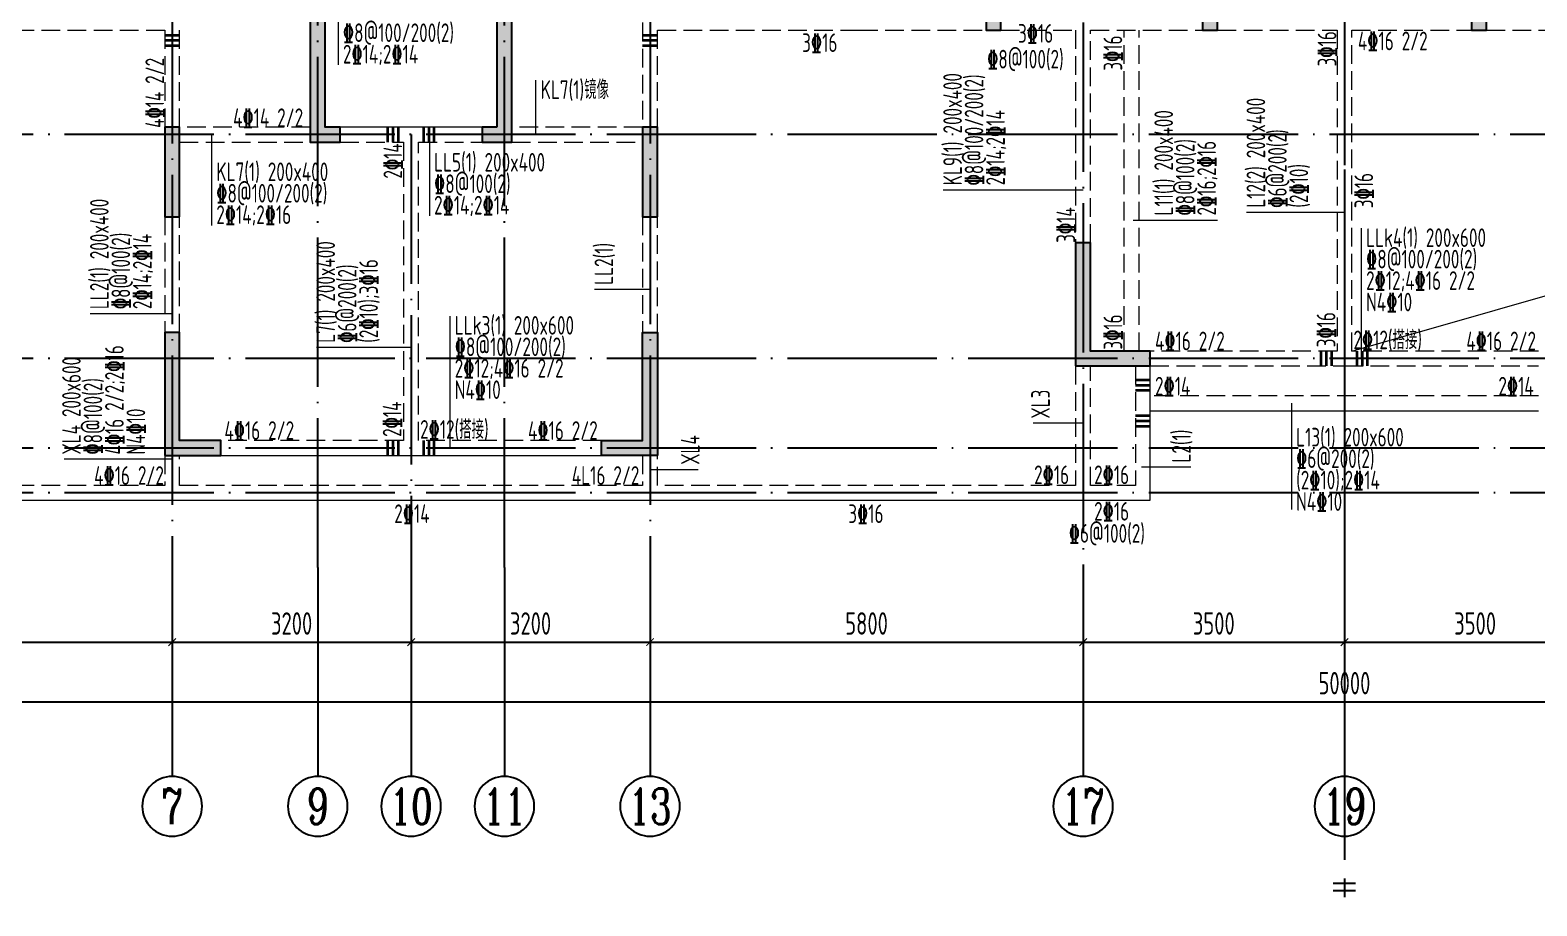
# Model space of a CAD drawing. Extents: x -668857 to 154266, y -275694 to 291306.
# Drawn here: x -102201 to -82022, y -85647 to -73913 of the extents above; entities that cross this region are included whole.
import ezdxf
from ezdxf.enums import TextEntityAlignment as Align

# ---------------------------------------------------------------- set-up
doc = ezdxf.new("R2010")
doc.units = 0
doc.header["$LTSCALE"] = 1000
for name, pattern in [('CENTER', [2, 1.25, -0.25, 0.25, -0.25]), ('DASH', [0.35, 0.25, -0.1]), ('DOTE', [2.42, 2, -0.2, 0.02, -0.2])]:
    doc.linetypes.add(name, pattern=pattern)
doc.layers.get('0').update_dxf_attribs({"linetype": 'CONTINUOUS'})
doc.layers.get('DEFPOINTS').update_dxf_attribs({"linetype": 'CONTINUOUS'})
for name, color, linetype in [('A-AXIS', 1, 'CONTINUOUS'), ('A-DOTE', 10, 'DOTE'), ('AXIS_NUM', 7, 'CONTINUOUS'), ('S-L主梁线', 4, 'DASH'), ('S-L梁编号', 6, 'CONTINUOUS'), ('S-L梁配筋', 7, 'CONTINUOUS'), ('S-Q墙填充', 252, 'CONTINUOUS'), ('S-Q墙实线', 6, 'CONTINUOUS'), ('S-Y一般标注', 3, 'CONTINUOUS'), ('THIN', 7, 'CONTINUOUS')]:
    doc.layers.add(name, color=color, linetype=linetype)
doc.layers.add('梁附加箍筋', color=1, linetype='CONTINUOUS', lineweight=35)
doc.styles.add('TSSD_Axis', font='complex.shx', dxfattribs={"width": 0.7, "bigfont": 'hztxt.shx'})
doc.styles.add('TSSD_DIMENSION', font='Tssdeng.shx', dxfattribs={"width": 0.7, "bigfont": 'tssdchn.shx'})
doc.styles.add('TSSD_REIN', font='tssdeng.shx', dxfattribs={"width": 0.7, "height": 300, "bigfont": 'tssdchn.shx'})
doc.dimstyles.new('TSSD_100_100', dxfattribs={"dimtxt": 300, "dimasz": 100, "dimexe": 100, "dimexo": 250, "dimgap": 100, "dimtad": 1, "dimdec": 0, "dimzin": 0, "dimdsep": 46, "dimtxsty": 'TSSD_DIMENSION', "dimblk": 'ARCHTICK', "dimcen": 0, "dimdle": 100, "dimclrt": 7, "dimadec": 0, "dimazin": 0, "dimtfac": 1, "dimtdec": 0, "dimtix": 1, "dimtmove": 2, "dimatfit": 3, "dimldrblk": 'ARCHTICK', "dimfxl": 0, "dimtolj": 1, "dimtzin": 0, "dimarcsym": 0})

# ---------------------------------------------------------------- blocks, each defined once
blk = doc.blocks.new('_ArchTick')
at = {"color": 0, "linetype": 'ByBlock', "const_width": 0.15}
blk.add_lwpolyline([(-0.5, -0.5), (0.5, 0.5)], dxfattribs=at)
blk = doc.blocks.new('*D188')
at = {"layer": 'DEFPOINTS', "color": 0}
for p in [(8100, 3600), (13900, 3600), (13900, 2600)]:
    blk.add_point(p, dxfattribs=at)
at = {"layer": 'S-Y一般标注', "color": 0, "lineweight": -2}
for p, q in [((8100, 3350), (8100, 2500)), ((13900, 3350), (13900, 2500)), ((8000, 2600), (14000, 2600))]:
    blk.add_line(p, q, dxfattribs=at)
at = {"layer": 'S-Y一般标注', "color": 0, "lineweight": -2, "xscale": 100, "yscale": 100, "zscale": 100, "rotation": 180}
blk.add_blockref('_ArchTick', (8100, 2600), dxfattribs=at)
at = {"layer": 'S-Y一般标注', "color": 0, "lineweight": -2, "xscale": 100, "yscale": 100, "zscale": 100}
blk.add_blockref('_ArchTick', (13900, 2600), dxfattribs=at)
at = {"layer": 'S-Y一般标注', "color": 7, "insert": (11000, 2850), "char_height": 300, "attachment_point": 5, "style": 'TSSD_DIMENSION'}
blk.add_mtext('\\A1;5800', dxfattribs=at)
blk = doc.blocks.new('ts_axno')
at = {"color": 0, "linetype": 'ByBlock', "lineweight": -2}
blk.add_circle((0, 0), 0.5, dxfattribs=at)
at = {"color": 0, "linetype": 'ByBlock', "lineweight": -2, "style": 'TSSD_Axis', "width": 0.7}
blk.add_attdef('A', text='', height=0.6, dxfattribs=at).set_placement((0, 0), align=Align.MIDDLE_CENTER)
blk = doc.blocks.new('*D189')
at = {"layer": 'DEFPOINTS', "color": 0}
for p in [(17100, 3600), (20300, 3600), (20300, 2600)]:
    blk.add_point(p, dxfattribs=at)
at = {"layer": 'S-Y一般标注', "color": 0, "lineweight": -2}
for p, q in [((17100, 3350), (17100, 2500)), ((20300, 3350), (20300, 2500)), ((17000, 2600), (20400, 2600))]:
    blk.add_line(p, q, dxfattribs=at)
at = {"layer": 'S-Y一般标注', "color": 0, "lineweight": -2, "xscale": 100, "yscale": 100, "zscale": 100, "rotation": 180}
blk.add_blockref('_ArchTick', (17100, 2600), dxfattribs=at)
at = {"layer": 'S-Y一般标注', "color": 0, "lineweight": -2, "xscale": 100, "yscale": 100, "zscale": 100}
blk.add_blockref('_ArchTick', (20300, 2600), dxfattribs=at)
at = {"layer": 'S-Y一般标注', "color": 7, "insert": (18700, 2850), "char_height": 300, "attachment_point": 5, "style": 'TSSD_DIMENSION'}
blk.add_mtext('\\A1;3200', dxfattribs=at)
blk = doc.blocks.new('*D190')
at = {"layer": 'DEFPOINTS', "color": 0}
for p in [(20300, 3600), (26100, 3600), (26100, 2600)]:
    blk.add_point(p, dxfattribs=at)
at = {"layer": 'S-Y一般标注', "color": 0, "lineweight": -2}
for p, q in [((20300, 3350), (20300, 2500)), ((26100, 3350), (26100, 2500)), ((20200, 2600), (26200, 2600))]:
    blk.add_line(p, q, dxfattribs=at)
at = {"layer": 'S-Y一般标注', "color": 0, "lineweight": -2, "xscale": 100, "yscale": 100, "zscale": 100, "rotation": 180}
blk.add_blockref('_ArchTick', (20300, 2600), dxfattribs=at)
at = {"layer": 'S-Y一般标注', "color": 0, "lineweight": -2, "xscale": 100, "yscale": 100, "zscale": 100}
blk.add_blockref('_ArchTick', (26100, 2600), dxfattribs=at)
at = {"layer": 'S-Y一般标注', "color": 7, "insert": (23200, 2850), "char_height": 300, "attachment_point": 5, "style": 'TSSD_DIMENSION'}
blk.add_mtext('\\A1;5800', dxfattribs=at)
blk = doc.blocks.new('*D191')
at = {"layer": 'DEFPOINTS', "color": 0}
for p in [(26100, 3600), (29600, 3600), (29600, 2600)]:
    blk.add_point(p, dxfattribs=at)
at = {"layer": 'S-Y一般标注', "color": 0, "lineweight": -2}
for p, q in [((26100, 3350), (26100, 2500)), ((29600, 3350), (29600, 2500)), ((26000, 2600), (29700, 2600))]:
    blk.add_line(p, q, dxfattribs=at)
at = {"layer": 'S-Y一般标注', "color": 0, "lineweight": -2, "xscale": 100, "yscale": 100, "zscale": 100, "rotation": 180}
blk.add_blockref('_ArchTick', (26100, 2600), dxfattribs=at)
at = {"layer": 'S-Y一般标注', "color": 0, "lineweight": -2, "xscale": 100, "yscale": 100, "zscale": 100}
blk.add_blockref('_ArchTick', (29600, 2600), dxfattribs=at)
at = {"layer": 'S-Y一般标注', "color": 7, "insert": (27850, 2850), "char_height": 300, "attachment_point": 5, "style": 'TSSD_DIMENSION'}
blk.add_mtext('\\A1;3500', dxfattribs=at)
blk = doc.blocks.new('*D196')
at = {"layer": 'DEFPOINTS', "color": 0}
for p in [(4600, 3600), (54600, 3600), (54600, 1800)]:
    blk.add_point(p, dxfattribs=at)
at = {"layer": 'S-Y一般标注', "color": 0, "lineweight": -2}
for p, q in [((4600, 3350), (4600, 1700)), ((54600, 3350), (54600, 1700)), ((4500, 1800), (54700, 1800))]:
    blk.add_line(p, q, dxfattribs=at)
at = {"layer": 'S-Y一般标注', "color": 0, "lineweight": -2, "xscale": 100, "yscale": 100, "zscale": 100, "rotation": 180}
blk.add_blockref('_ArchTick', (4600, 1800), dxfattribs=at)
at = {"layer": 'S-Y一般标注', "color": 0, "lineweight": -2, "xscale": 100, "yscale": 100, "zscale": 100}
blk.add_blockref('_ArchTick', (54600, 1800), dxfattribs=at)
at = {"layer": 'S-Y一般标注', "color": 7, "insert": (29600, 2050), "char_height": 300, "attachment_point": 5, "style": 'TSSD_DIMENSION'}
blk.add_mtext('\\A1;50000', dxfattribs=at)
blk = doc.blocks.new('*D197')
at = {"layer": 'DEFPOINTS', "color": 0}
for p in [(13900, 3600), (17100, 3600), (17100, 2600)]:
    blk.add_point(p, dxfattribs=at)
at = {"layer": 'S-Y一般标注', "color": 0, "lineweight": -2}
for p, q in [((13900, 3350), (13900, 2500)), ((17100, 3350), (17100, 2500)), ((13800, 2600), (17200, 2600))]:
    blk.add_line(p, q, dxfattribs=at)
at = {"layer": 'S-Y一般标注', "color": 0, "lineweight": -2, "xscale": 100, "yscale": 100, "zscale": 100, "rotation": 180}
blk.add_blockref('_ArchTick', (13900, 2600), dxfattribs=at)
at = {"layer": 'S-Y一般标注', "color": 0, "lineweight": -2, "xscale": 100, "yscale": 100, "zscale": 100}
blk.add_blockref('_ArchTick', (17100, 2600), dxfattribs=at)
at = {"layer": 'S-Y一般标注', "color": 7, "insert": (15500, 2850), "char_height": 300, "attachment_point": 5, "style": 'TSSD_DIMENSION'}
blk.add_mtext('\\A1;3200', dxfattribs=at)
blk = doc.blocks.new('*D199')
at = {"layer": 'DEFPOINTS', "color": 0}
for p in [(29600, 3600), (33100, 3600), (33100, 2600)]:
    blk.add_point(p, dxfattribs=at)
at = {"layer": 'S-Y一般标注', "color": 0, "lineweight": -2}
for p, q in [((29600, 3350), (29600, 2500)), ((33100, 3350), (33100, 2500)), ((29500, 2600), (33200, 2600))]:
    blk.add_line(p, q, dxfattribs=at)
at = {"layer": 'S-Y一般标注', "color": 0, "lineweight": -2, "xscale": 100, "yscale": 100, "zscale": 100, "rotation": 180}
blk.add_blockref('_ArchTick', (29600, 2600), dxfattribs=at)
at = {"layer": 'S-Y一般标注', "color": 0, "lineweight": -2, "xscale": 100, "yscale": 100, "zscale": 100}
blk.add_blockref('_ArchTick', (33100, 2600), dxfattribs=at)
at = {"layer": 'S-Y一般标注', "color": 7, "insert": (31350, 2850), "char_height": 300, "attachment_point": 5, "style": 'TSSD_DIMENSION'}
blk.add_mtext('\\A1;3500', dxfattribs=at)
blk = doc.blocks.new('20210807.15312078')
at = {"layer": 'S-Q墙填充'}
h = blk.add_hatch(color=252, dxfattribs=at)
h.dxf.hatch_style = 1
h.paths.add_polyline_path([(81216, 65940), (81216, 63140), (81416, 63140), (81416, 66140), (80866, 66140), (80866, 65940)])
h = blk.add_hatch(color=252, dxfattribs=at)
h.dxf.hatch_style = 1
h.paths.add_polyline_path([(84116, 66140), (84116, 63140), (84316, 63140), (84316, 65940), (84616, 65940), (84616, 66140)])
h = blk.add_hatch(color=252, dxfattribs=at)
h.dxf.hatch_style = 1
h.paths.add_polyline_path([(87716, 65940), (87716, 63140), (87916, 63140), (87916, 66140), (87416, 66140), (87416, 65940)])
h = blk.add_hatch(color=252, dxfattribs=at)
h.dxf.hatch_style = 1
h.paths.add_polyline_path([(72366, 63940), (71716, 63940), (71716, 63740), (72166, 63740), (72166, 61640), (72566, 61640), (72566, 61840), (72366, 61840)])
h = blk.add_hatch(color=252, dxfattribs=at)
h.dxf.hatch_style = 1
h.paths.add_polyline_path([(74666, 61840), (74466, 61840), (74466, 61640), (74866, 61640), (74866, 63740), (75316, 63740), (75316, 63940), (74666, 63940)])
h = blk.add_hatch(color=252, dxfattribs=at)
h.dxf.hatch_style = 1
h.paths.add_polyline_path([(70416, 60640), (70416, 61840), (70216, 61840), (70216, 60640)])
h = blk.add_hatch(color=252, dxfattribs=at)
h.dxf.hatch_style = 1
h.paths.add_polyline_path([(76816, 60640), (76816, 61840), (76616, 61840), (76616, 60640)])
h = blk.add_hatch(color=252, dxfattribs=at)
h.dxf.hatch_style = 1
h.paths.add_polyline_path([(82416, 58640), (83316, 58640), (83416, 58640), (83416, 58840), (83316, 58840), (82616, 58840), (82616, 60290), (82416, 60290)])
h = blk.add_hatch(color=252, dxfattribs=at)
h.dxf.hatch_style = 1
h.paths.add_polyline_path([(70216, 57440), (70966, 57440), (70966, 57640), (70416, 57640), (70416, 59090), (70216, 59090)])
h = blk.add_hatch(color=252, dxfattribs=at)
h.dxf.hatch_style = 1
h.paths.add_polyline_path([(76816, 57440), (76066, 57440), (76066, 57640), (76616, 57640), (76616, 58740), (76616, 59090), (76816, 59090), (76816, 58740)])
at = {"layer": 'S-L主梁线', "linetype": 'DASH', "lineweight": 18}
for p, q in [((70416, 61840), (70416, 63240)), ((76616, 63240), (76616, 61840)), ((67516, 63140), (70216, 63140)), ((70216, 63140), (70216, 61840)), ((76816, 63140), (79516, 63140)), ((76816, 61840), (76816, 63140)), ((79516, 63140), (81216, 63140)), ((81416, 63140), (82416, 63140)), ((82416, 63140), (82416, 60290)), ((82616, 63140), (84116, 63140)), ((82616, 60290), (82616, 63140)), ((84316, 63140), (85916, 63140)), ((85916, 63140), (85916, 58840)), ((86116, 58840), (86116, 63140)), ((86116, 63140), (87716, 63140)), ((87916, 63140), (89416, 63140)), ((72166, 61840), (70416, 61840)), ((76616, 61840), (74866, 61840)), ((70416, 61640), (72166, 61640)), ((72566, 61640), (73416, 61640)), ((73416, 61640), (73416, 57640)), ((73616, 57640), (73616, 61640)), ((73616, 61640), (74466, 61640)), ((74866, 61640), (76616, 61640)), ((70216, 60640), (70216, 59090)), ((70416, 59090), (70416, 60640)), ((76616, 60640), (76616, 59090)), ((76816, 59090), (76816, 60640)), ((85916, 58840), (83416, 58840)), ((88616, 58840), (86116, 58840)), ((82416, 58640), (82416, 57040)), ((82616, 57040), (82616, 58640)), ((83216, 58640), (83216, 57040)), ((83416, 58640), (86016, 58640)), ((86016, 58640), (88616, 58640)), ((88616, 58240), (83416, 58240)), ((73416, 57640), (70966, 57640)), ((76066, 57640), (73616, 57640)), ((70216, 57440), (70216, 57040)), ((70416, 57040), (70416, 57440)), ((76616, 57440), (76616, 57040)), ((76816, 57040), (76816, 57440)), ((70216, 57040), (64616, 57040)), ((76616, 57040), (70416, 57040)), ((82416, 57040), (76816, 57040)), ((83216, 57040), (82616, 57040))]:
    blk.add_line(p, q, dxfattribs=at)
at = {"layer": 'S-L主梁线', "linetype": 'ByBlock', "lineweight": 18}
for p, q in [((73516, 61840), (72566, 61840)), ((74466, 61840), (73516, 61840)), ((83416, 56840), (83416, 58640)), ((83416, 58040), (88616, 58040)), ((70966, 57440), (73516, 57440)), ((73516, 57440), (76066, 57440)), ((64516, 56840), (82516, 56840)), ((82516, 56840), (83416, 56840))]:
    blk.add_line(p, q, dxfattribs=at)
at = {"layer": 'S-L主梁线', "linetype": 'DASH', "lineweight": 18}
for points in [[(83066, 58840), (83066, 63140)], [(83266, 58840), (83266, 63140)]]:
    blk.add_lwpolyline(points, dxfattribs=at)
at = {"layer": 'S-Q墙实线'}
for points in [[(81216, 65940), (81216, 63140), (81416, 63140), (81416, 66140), (80866, 66140), (80866, 65940)], [(84116, 66140), (84116, 63140), (84316, 63140), (84316, 65940), (84616, 65940), (84616, 66140)], [(87716, 65940), (87716, 63140), (87916, 63140), (87916, 66140), (87416, 66140), (87416, 65940)], [(72366, 63940), (71716, 63940), (71716, 63740), (72166, 63740), (72166, 61640), (72566, 61640), (72566, 61840), (72366, 61840)], [(74666, 61840), (74466, 61840), (74466, 61640), (74866, 61640), (74866, 63740), (75316, 63740), (75316, 63940), (74666, 63940)], [(70416, 60640), (70416, 61840), (70216, 61840), (70216, 60640)], [(76816, 60640), (76816, 61840), (76616, 61840), (76616, 60640)], [(82416, 58640), (83316, 58640), (83416, 58640), (83416, 58840), (83316, 58840), (82616, 58840), (82616, 60290), (82416, 60290)], [(70216, 57440), (70966, 57440), (70966, 57640), (70416, 57640), (70416, 59090), (70216, 59090)], [(76816, 57440), (76066, 57440), (76066, 57640), (76616, 57640), (76616, 58740), (76616, 59090), (76816, 59090), (76816, 58740)]]:
    blk.add_lwpolyline(points, close=True, dxfattribs=at)
blk = doc.blocks.new('20210726.16395156')
at = {"layer": 'A-AXIS'}
for p, q in [((13900, 3600), (13900, 800)), ((15850, 3600), (15850, 800)), ((17100, 3600), (17100, 800)), ((18350, 3600.1), (18350, 800.1)), ((20300, 3600), (20300, 800)), ((26100, 3600), (26100, 800)), ((29600, 3600), (29600, 800))]:
    blk.add_line(p, q, dxfattribs=at)
at = {"layer": 'A-DOTE'}
for p, q in [((29600, 18249.9), (29600, 3600)), ((13900.2, 13700), (13900, 3600)), ((20299.8, 13700), (20300, 3600)), ((15850, 3600), (15850, 11500)), ((18350, 3600.1), (18350, 11500)), ((26100, 10900), (26100, 3600)), ((55600, 9400), (3600, 9400)), ((17100, 9400), (17100, 3600)), ((55600, 6400), (3600, 6400)), ((55600, 5200), (3600, 5200)), ((55600, 4600), (3600, 4600))]:
    blk.add_line(p, q, dxfattribs=at)
at = {"layer": 'A-AXIS'}
ref = blk.add_blockref('ts_axno', (13900, 400), dxfattribs=dict(at, xscale=-800, yscale=800, zscale=800, rotation=180))
ref.add_attrib('5', '7', dxfattribs={"layer": 'AXIS_NUM', "height": 480, "style": 'TSSD_Axis', "width": 0.7}).set_placement((13900, 400), align=Align.MIDDLE_CENTER)
ref = blk.add_blockref('ts_axno', (15850, 400), dxfattribs=dict(at, xscale=-800, yscale=800, zscale=800, rotation=180))
ref.add_attrib('5', '9', dxfattribs={"layer": 'AXIS_NUM', "height": 480, "style": 'TSSD_Axis', "width": 0.7}).set_placement((15850, 400), align=Align.MIDDLE_CENTER)
ref = blk.add_blockref('ts_axno', (17100, 400), dxfattribs=dict(at, xscale=-800, yscale=800, zscale=800, rotation=180))
ref.add_attrib('8', '10', dxfattribs={"layer": 'AXIS_NUM', "height": 480, "style": 'TSSD_Axis', "width": 0.7}).set_placement((17100, 400), align=Align.MIDDLE_CENTER)
ref = blk.add_blockref('ts_axno', (18350, 400.1), dxfattribs=dict(at, xscale=-800, yscale=800, zscale=800, rotation=180))
ref.add_attrib('5', '11', dxfattribs={"layer": 'AXIS_NUM', "height": 480, "style": 'TSSD_Axis', "width": 0.7}).set_placement((18350, 400.1), align=Align.MIDDLE_CENTER)
ref = blk.add_blockref('ts_axno', (20300, 400), dxfattribs=dict(at, xscale=-800, yscale=800, zscale=800, rotation=180))
ref.add_attrib('8', '13', dxfattribs={"layer": 'AXIS_NUM', "height": 480, "style": 'TSSD_Axis', "width": 0.7}).set_placement((20300, 400), align=Align.MIDDLE_CENTER)
ref = blk.add_blockref('ts_axno', (26100, 400), dxfattribs=dict(at, xscale=-800, yscale=800, zscale=800, rotation=180))
ref.add_attrib('10', '17', dxfattribs={"layer": 'AXIS_NUM', "height": 480, "style": 'TSSD_Axis', "width": 0.7}).set_placement((26100, 400), align=Align.MIDDLE_CENTER)
ref = blk.add_blockref('ts_axno', (29600, 400), dxfattribs=dict(at, xscale=-800, yscale=800, zscale=800, rotation=180))
ref.add_attrib('13', '19', dxfattribs={"layer": 'AXIS_NUM', "height": 480, "style": 'TSSD_Axis', "width": 0.7}).set_placement((29600, 400), align=Align.MIDDLE_CENTER)
at = {"layer": 'S-Y一般标注'}
for base, p1, p2, picture, middle in [((54600, 1800), (4600, 3600), (54600, 3600), '*D196', (29600, 2050)), ((13900, 2600), (8100, 3600), (13900, 3600), '*D188', (11000, 2850)), ((17100, 2600), (13900, 3600), (17100, 3600), '*D197', (15500, 2850)), ((20300, 2600), (17100, 3600), (20300, 3600), '*D189', (18700, 2850)), ((26100, 2600), (20300, 3600), (26100, 3600), '*D190', (23200, 2850)), ((29600, 2600), (26100, 3600), (29600, 3600), '*D191', (27850, 2850)), ((33100, 2600), (29600, 3600), (33100, 3600), '*D199', (31350, 2850))]:
    dim = blk.add_linear_dim(base=base, p1=p1, p2=p2, dimstyle='TSSD_100_100', dxfattribs=at)
    dim.commit()
    dim.dimension.update_dxf_attribs({"geometry": picture, "text_midpoint": middle})

msp = doc.modelspace()

# ---------------------------------------------------------------- linework, layer by layer
at = {"layer": 'S-L梁编号', "lineweight": 18}
for p, q in [((-98074.65, -73213.16), (-98074.65, -74379.77)), ((-95427.46, -75313.16), (-95427.46, -74585.73)), ((-99770.8, -75313.16), (-99770.8, -76530.43)), ((-96854.29, -75313.16), (-96854.29, -76402.92)), ((-88099.29, -76056.45), (-89972.32, -76056.45)), ((-87427.59, -76459.57), (-86300.56, -76459.57)), ((-84599.3, -76355.25), (-85910.19, -76355.25)), ((-84371.6, -78313.16), (-84371.6, -76568.93)), ((-93899.3, -77388.57), (-94643.04, -77388.57)), ((-100299.27, -77714.22), (-101399.18, -77714.22)), ((-96577.83, -79513.16), (-96577.83, -77743.77)), ((-97099.27, -78165.34), (-98368.04, -78165.34)), ((-85308.97, -78913.16), (-85308.97, -80335.45)), ((-88099.3, -79181.2), (-88765.87, -79181.2)), ((-100299.27, -79662.81), (-101744, -79662.81)), ((-93899.3, -79799.11), (-93254.24, -79799.11)), ((-86658.3, -79770.3), (-87316.77, -79770.3))]:
    msp.add_line(p, q, dxfattribs=at)
msp.add_lwpolyline([(-84499.3, -78213.16), (-59699.28, -71113.16)], dxfattribs=at)
at = {"layer": 'THIN', "linetype": 'CENTER'}
msp.add_line((-84599.28, -61780.37), (-84599.28, -85647.3), dxfattribs=at)
at = {"layer": 'THIN'}
for p, q in [((-84449.28, -85347.3), (-84749.28, -85347.3)), ((-84449.28, -85447.3), (-84749.28, -85447.3))]:
    msp.add_line(p, q, dxfattribs=at)
at = {"layer": '梁附加箍筋', "lineweight": 35}
for p, q in [((-100199.28, -73983.16), (-100399.28, -73983.16)), ((-100199.28, -74053.16), (-100399.28, -74053.16)), ((-93799.29, -73983.16), (-93999.29, -73983.16)), ((-93799.29, -74053.16), (-93999.29, -74053.16)), ((-100199.28, -74123.16), (-100399.28, -74123.16)), ((-93799.29, -74123.16), (-93999.29, -74123.16)), ((-97409.27, -75413.16), (-97409.27, -75213.16)), ((-97339.27, -75413.16), (-97339.27, -75213.16)), ((-97269.27, -75413.16), (-97269.27, -75213.16)), ((-96929.27, -75413.16), (-96929.27, -75213.16)), ((-96859.27, -75413.16), (-96859.27, -75213.16)), ((-96789.27, -75413.16), (-96789.27, -75213.16)), ((-84909.3, -78413.16), (-84909.3, -78213.16)), ((-84839.3, -78413.16), (-84839.3, -78213.16)), ((-84769.3, -78413.16), (-84769.3, -78213.16)), ((-84429.3, -78413.16), (-84429.3, -78213.16)), ((-84359.3, -78413.16), (-84359.3, -78213.16)), ((-84289.3, -78413.16), (-84289.3, -78213.16)), ((-87199.27, -78603.15), (-87399.27, -78603.16)), ((-87199.27, -78673.15), (-87399.27, -78673.16)), ((-87199.26, -78743.15), (-87399.26, -78743.16)), ((-87199.24, -79083.15), (-87399.24, -79083.16)), ((-87199.24, -79153.15), (-87399.24, -79153.16)), ((-87199.23, -79223.15), (-87399.23, -79223.16)), ((-97409.27, -79613.16), (-97409.27, -79413.16)), ((-97339.27, -79613.16), (-97339.27, -79413.16)), ((-97269.27, -79613.16), (-97269.27, -79413.16)), ((-96929.27, -79613.16), (-96929.27, -79413.16)), ((-96859.27, -79613.16), (-96859.27, -79413.16)), ((-96789.27, -79613.16), (-96789.27, -79413.16))]:
    msp.add_line(p, q, dxfattribs=at)

# ---------------------------------------------------------------- block references
at = {"layer": 'A-DOTE'}
msp.add_blockref('20210726.16395156', (-114199.28, -84713.2), dxfattribs=at)
at = {"layer": 'S-Q墙填充'}
msp.add_blockref('20210807.15312078', (-170614.92, -137052.72), dxfattribs=at)

# ---------------------------------------------------------------- texts
at = {"layer": 'S-L梁编号', "color": 6, "style": 'TSSD_REIN', "width": 0.7}
for s, p in [('KL7(1)镜像', (-95364.96, -74835.73)), ('KL7(1) 200x400', (-99708.3, -75936.2)), ('LL5(1) 200x400', (-96791.79, -75808.68)), ('LLk4(1) 200x600', (-84309.1, -76818.93)), ('LLk3(1) 200x600', (-96515.33, -77993.77)), ('L13(1) 200x600', (-85246.47, -79492.18))]:
    msp.add_text(s, height=250, dxfattribs=at).set_placement(p)
for s, p in [('KL9(1) 200x400', (-89722.32, -75993.95)), ('L12(2) 200x400', (-85660.19, -76292.75)), ('L11(1) 200x400', (-86894.79, -76397.07)), ('LL2(1) 200x400', (-101149.18, -77651.72)), ('L7(1) 200x400', (-98118.04, -78102.84)), ('LL2(1)', (-94393.04, -77326.07)), ('XL4 200x600', (-101522.85, -79600.31)), ('XL3', (-88544.72, -79118.7)), ('L2(1)', (-86658.3, -79707.8)), ('XL4', (-93235.01, -79736.61))]:
    msp.add_text(s, height=250, rotation=90, dxfattribs=at).set_placement(p)
at = {"layer": 'S-L梁配筋', "color": 7, "style": 'TSSD_REIN', "width": 0.7}
for s, p in [('%%1328@100/200(2)', (-98012.15, -74073.04)), ('3%%13216', (-91861.79, -74206.76)), ('2%%13214;2%%13214', (-98012.15, -74360.54)), ('%%1328@100(2)', (-89384.17, -74427.13)), ('4%%13214 2/2', (-99483.36, -75211.95)), ('%%1328@100(2)', (-96791.79, -76096.18)), ('%%1328@100/200(2)', (-99708.3, -76223.7)), ('2%%13214;2%%13216', (-99708.3, -76511.2)), ('2%%13214;2%%13214', (-96791.79, -76383.68)), ('%%1328@100/200(2)', (-84309.1, -77106.43)), ('2%%13212;4%%13216 2/2', (-84309.1, -77393.93)), ('N4%%13210', (-84309.1, -77681.43)), ('%%1328@100/200(2)', (-96515.33, -78281.27)), ('4%%13216 2/2', (-87136.32, -78203.26)), ('2%%13212(搭接)', (-84478.86, -78188.33)), ('N4%%13210', (-96515.33, -78856.27)), ('2%%13214', (-87136.32, -78808.47)), ('2%%13214', (-82537.28, -78808.47)), ('4%%13216 2/2', (-99599.28, -79403.27)), ('2%%13212(搭接)', (-96978.83, -79388.33)), ('%%1326@200(2)', (-85246.47, -79779.68)), ('2%%13216', (-88755.23, -79996.13)), ('2%%13216', (-87951.59, -79996.13)), ('(2%%13210);2%%13214', (-85246.47, -80067.18)), ('N4%%13210', (-85246.47, -80354.68)), ('2%%13214', (-97324.79, -80517.69)), ('3%%13216', (-91244.25, -80517.69)), ('2%%13216', (-87951.59, -80485.27)), ('%%1326@100(2)', (-88291.02, -80781.49))]:
    msp.add_text(s, height=250, dxfattribs=at).set_placement(p)
msp.add_text('3%%13216', height=250, dxfattribs=at).set_placement((-88734.73, -74157.17), align=Align.BOTTOM_CENTER)
for s, p in [('3%%13216', (-87574.89, -74456.6)), ('%%1328@100/200(2)', (-89434.82, -75993.95)), ('2%%13214;2%%13214', (-89147.32, -75993.95)), ('%%1326@200(2)', (-85372.69, -76292.75)), ('%%1328@100(2)', (-86607.29, -76397.07)), ('2%%13216;2%%13216', (-86319.79, -76397.07)), ('(2%%13210)', (-85085.19, -76292.75)), ('3%%13214', (-88205.96, -76763.49)), ('%%1328@100(2)', (-100861.68, -77651.72)), ('2%%13214;2%%13214', (-100574.18, -77651.72)), ('%%1326@200(2)', (-97830.54, -78102.84)), ('(2%%13210);3%%13216', (-97543.04, -78102.84)), ('3%%13216', (-87574.89, -78193.92)), ('3%%13216', (-84720.44, -78163.16)), ('4%%13216 2/2;2%%13216', (-100947.85, -79600.31)), ('%%1328@100(2)', (-101235.35, -79600.31)), ('2%%13214', (-97228.17, -79363.16)), ('N4%%13210', (-100660.35, -79600.31))]:
    msp.add_text(s, height=250, rotation=90, dxfattribs=at).set_placement(p)
for s, rotation, p in [('3%%13216', 90, (-84706.94, -73927.76)), ('2%%13214', 90, (-97219.03, -75430.35)), ('4%%13216 2/2', 360, (-82033.13, -78203.26)), ('4%%13216 2/2', 360, (-94599.28, -79403.27))]:
    msp.add_text(s, height=250, rotation=rotation, dxfattribs=at).set_placement(p, align=Align.RIGHT)
msp.add_text('4%%13216 2/2', height=250, dxfattribs=at).set_placement((-83951.7, -74183.69), align=Align.CENTER)
at = {"layer": 'S-L梁配筋', "color": 1, "style": 'TSSD_REIN', "width": 0.7}
msp.add_text('4%%13214 2/2', height=250, rotation=90, dxfattribs=at).set_placement((-100407.56, -75223.41))
at = {"layer": 'S-L梁配筋', "color": 7, "style": 'TSSD_REIN', "width": 0.7}
msp.add_text('3%%13216', height=250, rotation=90, dxfattribs=at).set_placement((-84215.04, -76063.16), align=Align.CENTER)
at = {"layer": 'S-L梁配筋', "color": 1, "style": 'TSSD_REIN', "width": 0.7}
msp.add_text('2%%13212;4%%13216 2/2', height=250, dxfattribs=at).set_placement((-96515.33, -78568.77))
at = {"layer": 'S-L梁配筋', "color": 7, "style": 'TSSD_REIN', "width": 0.7}
for s, p in [('4%%13216 2/2', (-100409.58, -80005.53)), ('4L16 2/2', (-94042.14, -80005.53))]:
    msp.add_text(s, height=250, dxfattribs=at).set_placement(p, align=Align.RIGHT)

doc.saveas('drawing.dxf')
